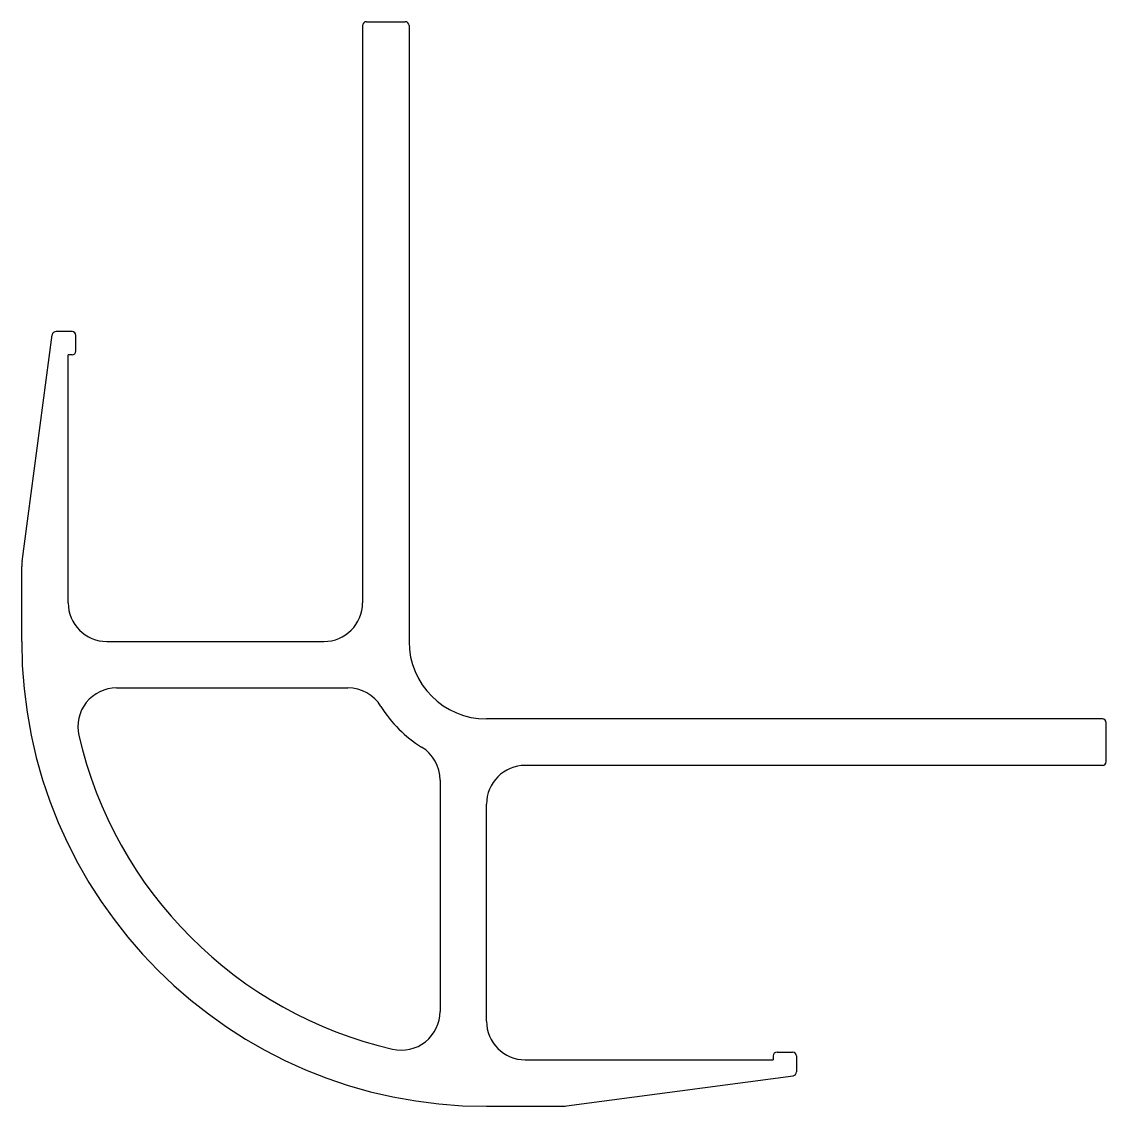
# Model space of a CAD drawing. Extents: x 2367.9 to 2437.9, y 351.8 to 421.8.
import ezdxf

# ---------------------------------------------------------------- set-up
doc = ezdxf.new("R2010")
doc.units = 0
doc.layers.get('0').update_dxf_attribs({"linetype": 'CONTINUOUS'})

msp = doc.modelspace()

# ---------------------------------------------------------------- linework, layer by layer
for p, q in [((2389.911, 421.502), (2389.911, 384.252)), ((2390.161, 421.752), (2392.661, 421.752)), ((2392.911, 421.502), (2392.911, 381.752)), ((2367.933, 386.916), (2369.882, 401.535)), ((2371.161, 401.752), (2370.13, 401.752)), ((2371.411, 400.502), (2371.411, 401.502)), ((2370.911, 384.252), (2370.911, 400.252)), ((2371.161, 400.252), (2370.911, 400.252)), ((2367.911, 381.752), (2367.911, 386.586)), ((2373.411, 381.752), (2387.411, 381.752)), ((2374.037, 378.752), (2388.967, 378.752)), ((2437.661, 376.752), (2397.911, 376.752)), ((2437.911, 374.002), (2437.911, 376.502)), ((2437.661, 373.752), (2400.411, 373.752)), ((2394.911, 372.807), (2394.911, 357.877)), ((2397.911, 357.252), (2397.911, 371.252)), ((2416.411, 355.002), (2416.411, 354.752)), ((2416.661, 355.252), (2417.661, 355.252)), ((2417.911, 355.002), (2417.911, 353.971)), ((2400.411, 354.752), (2416.411, 354.752)), ((2403.076, 351.774), (2417.694, 353.723)), ((2397.911, 351.752), (2402.745, 351.752))]:
    msp.add_line(p, q)
for centre, radius, start, end in [((2390.161, 421.502), 0.25, 90, 180), ((2392.661, 421.502), 0.25, 0, 90), ((2370.13, 401.502), 0.25, 90, 172.40536), ((2371.161, 401.502), 0.25, 0, 90), ((2371.161, 400.502), 0.25, 270, 0), ((2370.411, 386.586), 2.5, 172.40536, 180), ((2373.411, 384.252), 2.5, 180, 270), ((2387.411, 384.252), 2.5, 270, 0), ((2397.911, 381.752), 30, 180, 270), ((2397.911, 381.752), 5, 180, 270), ((2374.037, 376.252), 2.5, 90, 192.97288), ((2388.967, 376.252), 2.5, 31.58814, 90), ((2397.911, 381.752), 8, 211.58814, 238.41186), ((2437.661, 376.502), 0.25, 0, 90), ((2397.911, 381.752), 27, 192.97288, 257.02712), ((2392.411, 372.807), 2.5, 0, 58.41186), ((2437.661, 374.002), 0.25, 270, 0), ((2400.411, 371.252), 2.5, 90, 180), ((2392.411, 357.877), 2.5, 257.02712, 360), ((2400.411, 357.252), 2.5, 180, 270), ((2416.661, 355.002), 0.25, 90, 180), ((2417.661, 355.002), 0.25, 0, 90), ((2417.661, 353.971), 0.25, 277.59464, 0), ((2402.745, 354.252), 2.5, 270, 277.59464)]:
    msp.add_arc(centre, radius, start, end)

doc.saveas('drawing.dxf')
